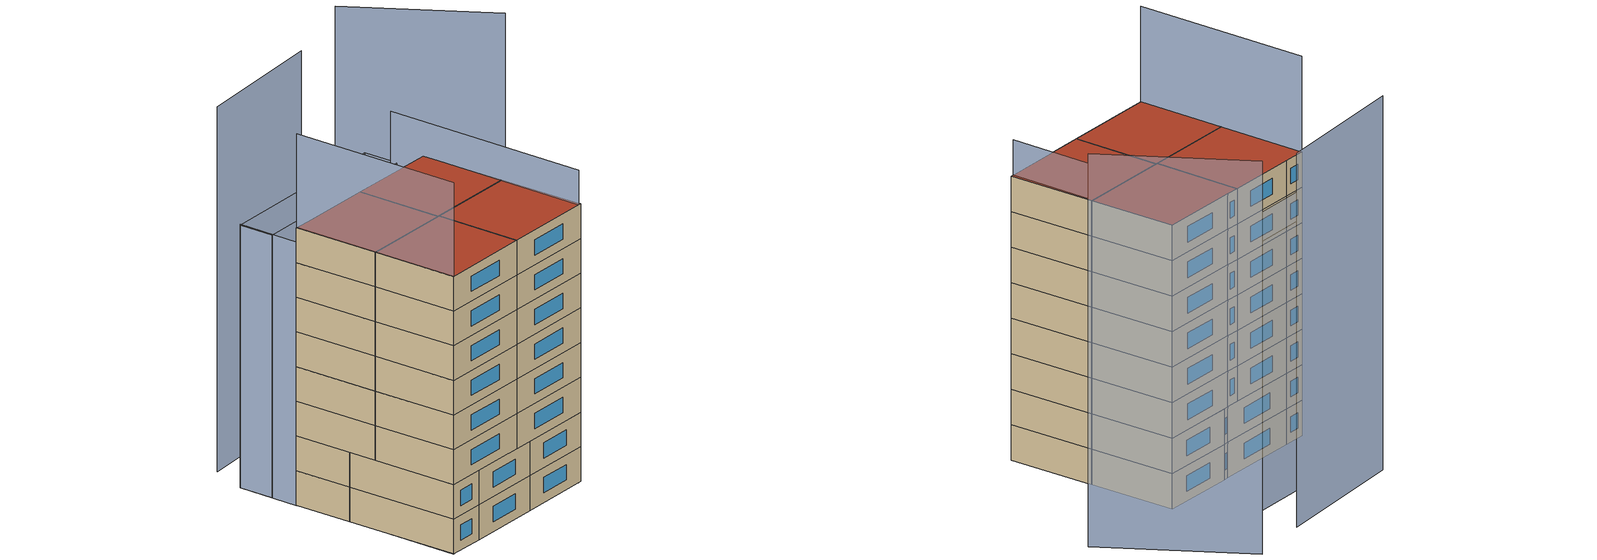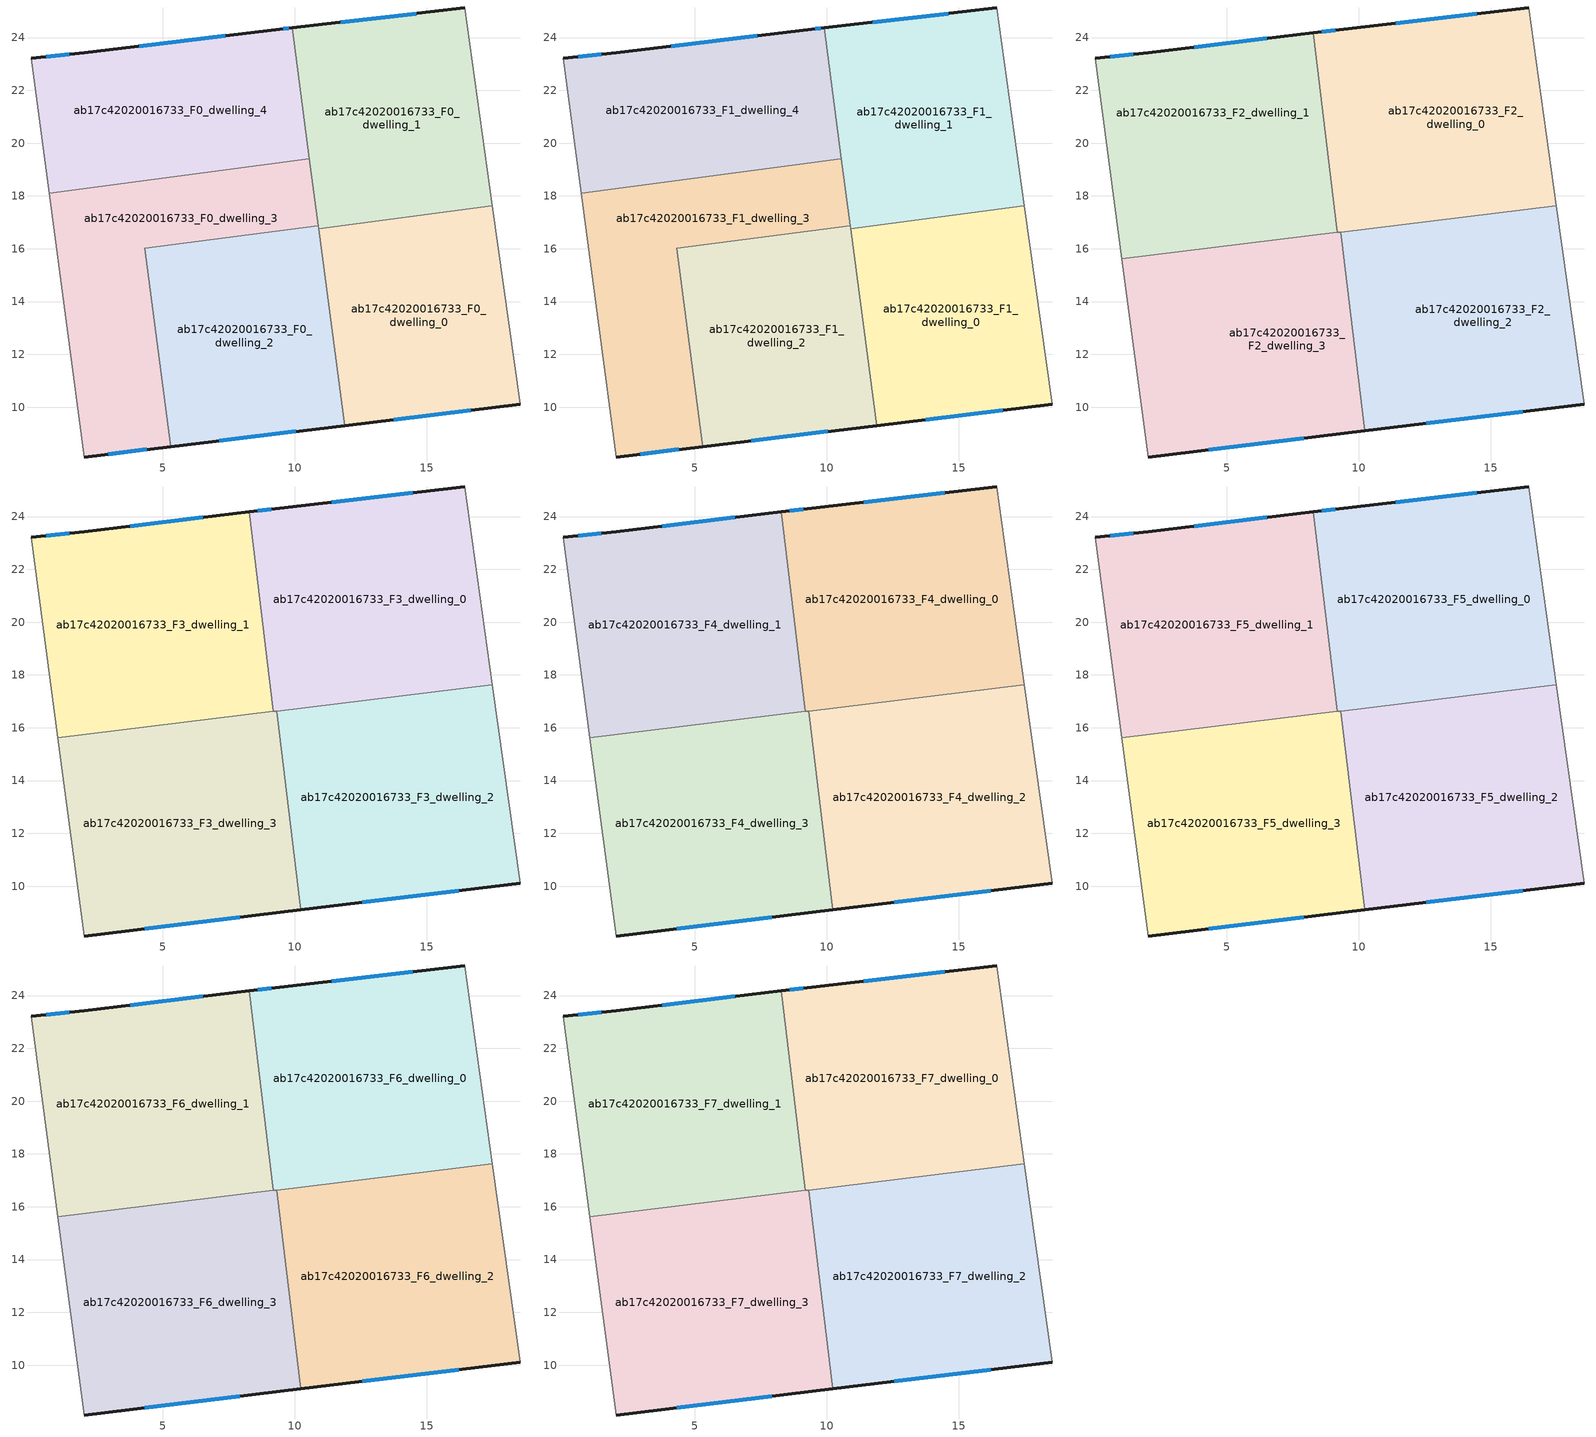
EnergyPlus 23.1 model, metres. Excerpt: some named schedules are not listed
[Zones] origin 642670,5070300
ab17c42020016733_F0_dwelling_0
 floor ground (EU_floor_Construction): 17.48,17.63 18.53,10.11 11.88,9.3 10.9,16.76 z0
 wall outside (EU_wall_Construction): 11.88,9.3 18.53,10.11 z0:3
 wall adiabatic (EU_wall_Construction): 18.53,10.11 17.48,17.63 z0:3
 wall to ab17c42020016733_F0_dwelling_1 (EU_wall_Construction): 17.48,17.63 10.9,16.76 z0:3
 wall to ab17c42020016733_F0_dwelling_2 (EU_wall_Construction): 10.9,16.76 11.88,9.3 z0:3
 window (EU_Window_Construction): 13.74,9.53 16.66,9.88 z0.84:2.16
ab17c42020016733_F0_dwelling_1
 floor ground (EU_floor_Construction): 16.43,25.12 17.48,17.63 10.9,16.76 9.9,24.38 z0
 wall outside (EU_wall_Construction): 16.43,25.12 9.9,24.38 z0:3
 wall adiabatic (EU_wall_Construction): 17.48,17.63 16.43,25.12 z0:3
 wall to ab17c42020016733_F0_dwelling_4 (EU_wall_Construction): 9.9,24.38 10.55,19.41 z0:3
 wall to ab17c42020016733_F0_dwelling_3 (EU_wall_Construction): 10.55,19.41 10.88,16.88 z0:3
 wall to ab17c42020016733_F0_dwelling_2 (EU_wall_Construction): 10.88,16.88 10.9,16.76 z0:3
 window (EU_Window_Construction): 14.6,24.91 11.73,24.58 z0.84:2.16
ab17c42020016733_F0_dwelling_2
 floor ground (EU_floor_Construction): 10.88,16.88 11.88,9.3 5.3,8.51 4.31,16.01 z0
 wall outside (EU_wall_Construction): 5.3,8.51 11.88,9.3 z0:3
 wall to ab17c42020016733_F0_dwelling_3 (EU_wall_Construction): 10.88,16.88 4.31,16.01 5.3,8.51 z0:3
 window (EU_Window_Construction): 7.14,8.73 10.03,9.08 z0.84:2.16
ab17c42020016733_F0_dwelling_3
 floor ground (EU_floor_Construction): 10.55,19.41 10.88,16.88 4.31,16.01 5.3,8.51 2.02,8.11 0.69,18.11 z0
 wall outside (EU_wall_Construction): 2.02,8.11 5.3,8.51 z0:3
 wall adiabatic (EU_wall_Construction): 0.69,18.11 2.02,8.11 z0:3
 wall to ab17c42020016733_F0_dwelling_4 (EU_wall_Construction): 10.55,19.41 0.69,18.11 z0:3
 window (EU_Window_Construction): 2.94,8.22 4.38,8.4 z0.84:2.16
ab17c42020016733_F0_dwelling_4
 floor ground (EU_floor_Construction): 9.9,24.38 10.55,19.41 0.69,18.11 0.02,23.22 2.02,23.42 9.43,24.32 z0
 wall outside (EU_wall_Construction): 9.9,24.38 9.43,24.32 2.02,23.42 0.02,23.22 z0:3
 wall adiabatic (EU_wall_Construction): 0.02,23.22 0.69,18.11 z0:3
 window (EU_Window_Construction): 1.46,23.37 0.58,23.28 / 7.35,24.07 4.1,23.67 / 9.76,24.36 9.56,24.34 z0.84:2.16
ab17c42020016733_F1_dwelling_0
 floor to ab17c42020016733_F0_dwelling_0 (EU_floor_Construction): 17.48,17.63 18.53,10.11 11.88,9.3 10.9,16.76 z3
 wall outside (EU_wall_Construction): 11.88,9.3 18.53,10.11 z3:6
 wall adiabatic (EU_wall_Construction): 18.53,10.11 17.48,17.63 z3:6
 wall to ab17c42020016733_F1_dwelling_1 (EU_wall_Construction): 17.48,17.63 10.9,16.76 z3:6
 wall to ab17c42020016733_F1_dwelling_2 (EU_wall_Construction): 10.9,16.76 11.88,9.3 z3:6
 window (EU_Window_Construction): 13.74,9.53 16.66,9.88 z3.84:5.16
ab17c42020016733_F1_dwelling_1
 floor to ab17c42020016733_F0_dwelling_1 (EU_floor_Construction): 16.43,25.12 17.48,17.63 10.9,16.76 9.9,24.38 z3
 wall outside (EU_wall_Construction): 16.43,25.12 9.9,24.38 z3:6
 wall adiabatic (EU_wall_Construction): 17.48,17.63 16.43,25.12 z3:6
 wall to ab17c42020016733_F1_dwelling_4 (EU_wall_Construction): 9.9,24.38 10.55,19.41 z3:6
 wall to ab17c42020016733_F1_dwelling_3 (EU_wall_Construction): 10.55,19.41 10.88,16.88 z3:6
 wall to ab17c42020016733_F1_dwelling_2 (EU_wall_Construction): 10.88,16.88 10.9,16.76 z3:6
 window (EU_Window_Construction): 14.6,24.91 11.73,24.58 z3.84:5.16
ab17c42020016733_F1_dwelling_2
 floor to ab17c42020016733_F0_dwelling_2 (EU_floor_Construction): 10.88,16.88 11.88,9.3 5.3,8.51 4.31,16.01 z3
 wall outside (EU_wall_Construction): 5.3,8.51 11.88,9.3 z3:6
 wall to ab17c42020016733_F1_dwelling_3 (EU_wall_Construction): 10.88,16.88 4.31,16.01 5.3,8.51 z3:6
 window (EU_Window_Construction): 7.14,8.73 10.03,9.08 z3.84:5.16
ab17c42020016733_F1_dwelling_3
 floor to ab17c42020016733_F0_dwelling_3 (EU_floor_Construction): 10.55,19.41 10.88,16.88 4.31,16.01 5.3,8.51 2.02,8.11 0.69,18.11 z3
 wall outside (EU_wall_Construction): 2.02,8.11 5.3,8.51 z3:6
 wall adiabatic (EU_wall_Construction): 0.69,18.11 2.02,8.11 z3:6
 wall to ab17c42020016733_F1_dwelling_4 (EU_wall_Construction): 10.55,19.41 0.69,18.11 z3:6
 window (EU_Window_Construction): 2.94,8.22 4.38,8.4 z3.84:5.16
ab17c42020016733_F1_dwelling_4
 floor to ab17c42020016733_F0_dwelling_4 (EU_floor_Construction): 9.9,24.38 10.55,19.41 0.69,18.11 0.02,23.22 2.02,23.42 9.43,24.32 z3
 wall outside (EU_wall_Construction): 9.9,24.38 9.43,24.32 2.02,23.42 0.02,23.22 z3:6
 wall adiabatic (EU_wall_Construction): 0.02,23.22 0.69,18.11 z3:6
 window (EU_Window_Construction): 1.46,23.37 0.58,23.28 / 7.35,24.07 4.1,23.67 / 9.76,24.36 9.56,24.34 z3.84:5.16
ab17c42020016733_F2_dwelling_0
 floor to ab17c42020016733_F1_dwelling_1 (EU_floor_Construction): 16.43,25.12 17.48,17.63 16.99,17.56 10.89,16.82 9.9,24.38 z6
 floor to ab17c42020016733_F1_dwelling_4 (EU_floor_Construction): 9.9,24.38 10.55,19.41 8.87,19.19 8.27,24.18 9.43,24.32 z6
 floor to ab17c42020016733_F1_dwelling_2 (EU_floor_Construction): 10.88,16.87 10.89,16.82 9.18,16.62 9.18,16.65 z6
 floor to ab17c42020016733_F1_dwelling_3 (EU_floor_Construction): 10.55,19.41 10.88,16.87 9.18,16.65 8.87,19.19 z6
 wall outside (EU_wall_Construction): 16.43,25.12 9.43,24.32 8.27,24.18 z6:9
 wall to ab17c42020016733_F2_dwelling_1 (EU_wall_Construction): 8.27,24.18 9.18,16.62 z6:9
 wall adiabatic (EU_wall_Construction): 17.48,17.62 16.43,25.12 z6:9
 wall to ab17c42020016733_F2_dwelling_2 (EU_wall_Construction): 9.31,16.63 17.48,17.62 z6:9
 wall to ab17c42020016733_F2_dwelling_3 (EU_wall_Construction): 9.18,16.62 9.31,16.63 z6:9
 window (EU_Window_Construction): 9.1,24.28 8.59,24.22 / 14.47,24.9 11.39,24.55 z6.84:8.16
ab17c42020016733_F2_dwelling_1
 floor to ab17c42020016733_F1_dwelling_4 (EU_floor_Construction): 8.27,24.18 8.87,19.19 0.69,18.11 0.02,23.22 2.02,23.42 z6
 floor to ab17c42020016733_F1_dwelling_3 (EU_floor_Construction): 8.87,19.19 9.18,16.65 6.01,16.23 1.02,15.63 0.69,18.11 z6
 floor to ab17c42020016733_F1_dwelling_2 (EU_floor_Construction): 9.18,16.65 9.18,16.62 6.01,16.23 z6
 wall outside (EU_wall_Construction): 8.27,24.18 2.02,23.42 0.02,23.22 z6:9
 wall adiabatic (EU_wall_Construction): 0.02,23.22 1.02,15.63 z6:9
 wall to ab17c42020016733_F2_dwelling_3 (EU_wall_Construction): 1.02,15.63 9.18,16.62 z6:9
 window (EU_Window_Construction): 6.52,23.97 3.77,23.64 / 1.46,23.37 0.58,23.28 z6.84:8.16
ab17c42020016733_F2_dwelling_2
 floor to ab17c42020016733_F1_dwelling_0 (EU_floor_Construction): 17.48,17.62 18.53,10.11 11.88,9.3 10.9,16.76 16.99,17.56 z6
 floor to ab17c42020016733_F1_dwelling_2 (EU_floor_Construction): 10.89,16.82 11.88,9.3 10.22,9.1 9.31,16.63 z6
 floor to ab17c42020016733_F1_dwelling_1 (EU_floor_Construction): 16.99,17.56 10.9,16.76 10.89,16.82 z6
 wall outside (EU_wall_Construction): 10.22,9.1 18.53,10.11 z6:9
 wall adiabatic (EU_wall_Construction): 18.53,10.11 17.48,17.62 z6:9
 wall to ab17c42020016733_F2_dwelling_3 (EU_wall_Construction): 9.31,16.63 10.22,9.1 z6:9
 window (EU_Window_Construction): 12.55,9.39 16.2,9.83 z6.84:8.16
ab17c42020016733_F2_dwelling_3
 floor to ab17c42020016733_F1_dwelling_2 (EU_floor_Construction): 9.31,16.63 10.22,9.1 5.3,8.51 4.31,16.01 6.01,16.23 z6
 floor to ab17c42020016733_F1_dwelling_3 (EU_floor_Construction): 6.01,16.23 4.31,16.01 5.3,8.51 2.02,8.11 1.02,15.63 z6
 wall outside (EU_wall_Construction): 2.02,8.11 10.22,9.1 z6:9
 wall adiabatic (EU_wall_Construction): 1.02,15.63 2.02,8.11 z6:9
 window (EU_Window_Construction): 4.31,8.39 7.92,8.83 z6.84:8.16
ab17c42020016733_F3_dwelling_0
 floor to ab17c42020016733_F2_dwelling_0 (EU_floor_Construction): 16.43,25.12 17.48,17.62 9.18,16.62 8.27,24.18 9.43,24.32 z9
 wall outside (EU_wall_Construction): 16.43,25.12 9.43,24.32 8.27,24.18 z9:12
 wall to ab17c42020016733_F3_dwelling_1 (EU_wall_Construction): 8.27,24.18 9.18,16.62 z9:12
 wall adiabatic (EU_wall_Construction): 17.48,17.62 16.43,25.12 z9:12
 wall to ab17c42020016733_F3_dwelling_2 (EU_wall_Construction): 9.31,16.63 17.48,17.62 z9:12
 wall to ab17c42020016733_F3_dwelling_3 (EU_wall_Construction): 9.18,16.62 9.31,16.63 z9:12
 window (EU_Window_Construction): 9.1,24.28 8.59,24.22 / 14.47,24.9 11.39,24.55 z9.84:11.16
ab17c42020016733_F3_dwelling_1
 floor to ab17c42020016733_F2_dwelling_1 (EU_floor_Construction): 8.27,24.18 9.18,16.62 1.02,15.63 0.02,23.22 2.02,23.42 z9
 wall outside (EU_wall_Construction): 8.27,24.18 2.02,23.42 0.02,23.22 z9:12
 wall adiabatic (EU_wall_Construction): 0.02,23.22 1.02,15.63 z9:12
 wall to ab17c42020016733_F3_dwelling_3 (EU_wall_Construction): 1.02,15.63 9.18,16.62 z9:12
 window (EU_Window_Construction): 6.52,23.97 3.77,23.64 / 1.46,23.37 0.58,23.28 z9.84:11.16
ab17c42020016733_F3_dwelling_2
 floor to ab17c42020016733_F2_dwelling_2 (EU_floor_Construction): 17.48,17.62 18.53,10.11 10.22,9.1 9.31,16.63 z9
 wall outside (EU_wall_Construction): 10.22,9.1 18.53,10.11 z9:12
 wall adiabatic (EU_wall_Construction): 18.53,10.11 17.48,17.62 z9:12
 wall to ab17c42020016733_F3_dwelling_3 (EU_wall_Construction): 9.31,16.63 10.22,9.1 z9:12
 window (EU_Window_Construction): 12.55,9.39 16.2,9.83 z9.84:11.16
ab17c42020016733_F3_dwelling_3
 floor to ab17c42020016733_F2_dwelling_3 (EU_floor_Construction): 9.31,16.63 10.22,9.1 2.02,8.11 1.02,15.63 z9
 wall outside (EU_wall_Construction): 2.02,8.11 10.22,9.1 z9:12
 wall adiabatic (EU_wall_Construction): 1.02,15.63 2.02,8.11 z9:12
 window (EU_Window_Construction): 4.31,8.39 7.92,8.83 z9.84:11.16
ab17c42020016733_F4_dwelling_0
 floor to ab17c42020016733_F3_dwelling_0 (EU_floor_Construction): 16.43,25.12 17.48,17.62 9.18,16.62 8.27,24.18 9.43,24.32 z12
 wall outside (EU_wall_Construction): 16.43,25.12 9.43,24.32 8.27,24.18 z12:15
 wall to ab17c42020016733_F4_dwelling_1 (EU_wall_Construction): 8.27,24.18 9.18,16.62 z12:15
 wall adiabatic (EU_wall_Construction): 17.48,17.62 16.43,25.12 z12:15
 wall to ab17c42020016733_F4_dwelling_2 (EU_wall_Construction): 9.31,16.63 17.48,17.62 z12:15
 wall to ab17c42020016733_F4_dwelling_3 (EU_wall_Construction): 9.18,16.62 9.31,16.63 z12:15
 window (EU_Window_Construction): 9.1,24.28 8.59,24.22 / 14.47,24.9 11.39,24.55 z12.84:14.16
ab17c42020016733_F4_dwelling_1
 floor to ab17c42020016733_F3_dwelling_1 (EU_floor_Construction): 8.27,24.18 9.18,16.62 1.02,15.63 0.02,23.22 2.02,23.42 z12
 wall outside (EU_wall_Construction): 8.27,24.18 2.02,23.42 0.02,23.22 z12:15
 wall adiabatic (EU_wall_Construction): 0.02,23.22 1.02,15.63 z12:15
 wall to ab17c42020016733_F4_dwelling_3 (EU_wall_Construction): 1.02,15.63 9.18,16.62 z12:15
 window (EU_Window_Construction): 6.52,23.97 3.77,23.64 / 1.46,23.37 0.58,23.28 z12.84:14.16
ab17c42020016733_F4_dwelling_2
 floor to ab17c42020016733_F3_dwelling_2 (EU_floor_Construction): 17.48,17.62 18.53,10.11 10.22,9.1 9.31,16.63 z12
 wall outside (EU_wall_Construction): 10.22,9.1 18.53,10.11 z12:15
 wall adiabatic (EU_wall_Construction): 18.53,10.11 17.48,17.62 z12:15
 wall to ab17c42020016733_F4_dwelling_3 (EU_wall_Construction): 9.31,16.63 10.22,9.1 z12:15
 window (EU_Window_Construction): 12.55,9.39 16.2,9.83 z12.84:14.16
ab17c42020016733_F4_dwelling_3
 floor to ab17c42020016733_F3_dwelling_3 (EU_floor_Construction): 9.31,16.63 10.22,9.1 2.02,8.11 1.02,15.63 z12
 wall outside (EU_wall_Construction): 2.02,8.11 10.22,9.1 z12:15
 wall adiabatic (EU_wall_Construction): 1.02,15.63 2.02,8.11 z12:15
 window (EU_Window_Construction): 4.31,8.39 7.92,8.83 z12.84:14.16
ab17c42020016733_F5_dwelling_0
 floor to ab17c42020016733_F4_dwelling_0 (EU_floor_Construction): 16.43,25.12 17.48,17.62 9.18,16.62 8.27,24.18 9.43,24.32 z15
 wall outside (EU_wall_Construction): 16.43,25.12 9.43,24.32 8.27,24.18 z15:18
 wall to ab17c42020016733_F5_dwelling_1 (EU_wall_Construction): 8.27,24.18 9.18,16.62 z15:18
 wall adiabatic (EU_wall_Construction): 17.48,17.62 16.43,25.12 z15:18
 wall to ab17c42020016733_F5_dwelling_2 (EU_wall_Construction): 9.31,16.63 17.48,17.62 z15:18
 wall to ab17c42020016733_F5_dwelling_3 (EU_wall_Construction): 9.18,16.62 9.31,16.63 z15:18
 window (EU_Window_Construction): 9.1,24.28 8.59,24.22 / 14.47,24.9 11.39,24.55 z15.84:17.16
ab17c42020016733_F5_dwelling_1
 floor to ab17c42020016733_F4_dwelling_1 (EU_floor_Construction): 8.27,24.18 9.18,16.62 1.02,15.63 0.02,23.22 2.02,23.42 z15
 wall outside (EU_wall_Construction): 8.27,24.18 2.02,23.42 0.02,23.22 z15:18
 wall adiabatic (EU_wall_Construction): 0.02,23.22 1.02,15.63 z15:18
 wall to ab17c42020016733_F5_dwelling_3 (EU_wall_Construction): 1.02,15.63 9.18,16.62 z15:18
 window (EU_Window_Construction): 6.52,23.97 3.77,23.64 / 1.46,23.37 0.58,23.28 z15.84:17.16
ab17c42020016733_F5_dwelling_2
 floor to ab17c42020016733_F4_dwelling_2 (EU_floor_Construction): 17.48,17.62 18.53,10.11 10.22,9.1 9.31,16.63 z15
 wall outside (EU_wall_Construction): 10.22,9.1 18.53,10.11 z15:18
 wall adiabatic (EU_wall_Construction): 18.53,10.11 17.48,17.62 z15:18
 wall to ab17c42020016733_F5_dwelling_3 (EU_wall_Construction): 9.31,16.63 10.22,9.1 z15:18
 window (EU_Window_Construction): 12.55,9.39 16.2,9.83 z15.84:17.16
ab17c42020016733_F5_dwelling_3
 floor to ab17c42020016733_F4_dwelling_3 (EU_floor_Construction): 9.31,16.63 10.22,9.1 2.02,8.11 1.02,15.63 z15
 wall outside (EU_wall_Construction): 2.02,8.11 10.22,9.1 z15:18
 wall adiabatic (EU_wall_Construction): 1.02,15.63 2.02,8.11 z15:18
 window (EU_Window_Construction): 4.31,8.39 7.92,8.83 z15.84:17.16
ab17c42020016733_F6_dwelling_0
 floor to ab17c42020016733_F5_dwelling_0 (EU_floor_Construction): 16.43,25.12 17.48,17.62 9.18,16.62 8.27,24.18 9.43,24.32 z18
 wall outside (EU_wall_Construction): 16.43,25.12 9.43,24.32 8.27,24.18 z18:21
 wall to ab17c42020016733_F6_dwelling_1 (EU_wall_Construction): 8.27,24.18 9.18,16.62 z18:21
 wall adiabatic (EU_wall_Construction): 17.48,17.62 16.43,25.12 z18:21
 wall to ab17c42020016733_F6_dwelling_2 (EU_wall_Construction): 9.31,16.63 17.48,17.62 z18:21
 wall to ab17c42020016733_F6_dwelling_3 (EU_wall_Construction): 9.18,16.62 9.31,16.63 z18:21
 window (EU_Window_Construction): 9.1,24.28 8.59,24.22 / 14.47,24.9 11.39,24.55 z18.84:20.16
ab17c42020016733_F6_dwelling_1
 floor to ab17c42020016733_F5_dwelling_1 (EU_floor_Construction): 8.27,24.18 9.18,16.62 1.02,15.63 0.02,23.22 2.02,23.42 z18
 wall outside (EU_wall_Construction): 8.27,24.18 2.02,23.42 0.02,23.22 z18:21
 wall adiabatic (EU_wall_Construction): 0.02,23.22 1.02,15.63 z18:21
 wall to ab17c42020016733_F6_dwelling_3 (EU_wall_Construction): 1.02,15.63 9.18,16.62 z18:21
 window (EU_Window_Construction): 6.52,23.97 3.77,23.64 / 1.46,23.37 0.58,23.28 z18.84:20.16
ab17c42020016733_F6_dwelling_2
 floor to ab17c42020016733_F5_dwelling_2 (EU_floor_Construction): 17.48,17.62 18.53,10.11 10.22,9.1 9.31,16.63 z18
 wall outside (EU_wall_Construction): 10.22,9.1 18.53,10.11 z18:21
 wall adiabatic (EU_wall_Construction): 18.53,10.11 17.48,17.62 z18:21
 wall to ab17c42020016733_F6_dwelling_3 (EU_wall_Construction): 9.31,16.63 10.22,9.1 z18:21
 window (EU_Window_Construction): 12.55,9.39 16.2,9.83 z18.84:20.16
ab17c42020016733_F6_dwelling_3
 floor to ab17c42020016733_F5_dwelling_3 (EU_floor_Construction): 9.31,16.63 10.22,9.1 2.02,8.11 1.02,15.63 z18
 wall outside (EU_wall_Construction): 2.02,8.11 10.22,9.1 z18:21
 wall adiabatic (EU_wall_Construction): 1.02,15.63 2.02,8.11 z18:21
 window (EU_Window_Construction): 4.31,8.39 7.92,8.83 z18.84:20.16
ab17c42020016733_F7_dwelling_0
 floor to ab17c42020016733_F6_dwelling_0 (EU_floor_Construction): 16.43,25.12 17.48,17.62 9.18,16.62 8.27,24.18 9.43,24.32 z21
 wall outside (EU_wall_Construction): 16.43,25.12 9.43,24.32 8.27,24.18 z21:24
 wall to ab17c42020016733_F7_dwelling_1 (EU_wall_Construction): 8.27,24.18 9.18,16.62 z21:24
 wall adiabatic (EU_wall_Construction): 17.48,17.62 16.43,25.12 z21:24
 wall to ab17c42020016733_F7_dwelling_2 (EU_wall_Construction): 9.31,16.63 17.48,17.62 z21:24
 wall to ab17c42020016733_F7_dwelling_3 (EU_wall_Construction): 9.18,16.62 9.31,16.63 z21:24
 window (EU_Window_Construction): 9.1,24.28 8.59,24.22 / 14.47,24.9 11.39,24.55 z21.84:23.16
 roof outside (EU_roof_Construction): 17.48,17.62 16.43,25.12 9.43,24.32 8.27,24.18 9.18,16.62 z24
ab17c42020016733_F7_dwelling_1
 floor to ab17c42020016733_F6_dwelling_1 (EU_floor_Construction): 8.27,24.18 9.18,16.62 1.02,15.63 0.02,23.22 2.02,23.42 z21
 wall outside (EU_wall_Construction): 8.27,24.18 2.02,23.42 0.02,23.22 z21:24
 wall adiabatic (EU_wall_Construction): 0.02,23.22 1.02,15.63 z21:24
 wall to ab17c42020016733_F7_dwelling_3 (EU_wall_Construction): 1.02,15.63 9.18,16.62 z21:24
 window (EU_Window_Construction): 6.52,23.97 3.77,23.64 / 1.46,23.37 0.58,23.28 z21.84:23.16
 roof outside (EU_roof_Construction): 9.18,16.62 8.27,24.18 2.02,23.42 0.02,23.22 1.02,15.63 z24
ab17c42020016733_F7_dwelling_2
 floor to ab17c42020016733_F6_dwelling_2 (EU_floor_Construction): 17.48,17.62 18.53,10.11 10.22,9.1 9.31,16.63 z21
 wall outside (EU_wall_Construction): 10.22,9.1 18.53,10.11 z21:24
 wall adiabatic (EU_wall_Construction): 18.53,10.11 17.48,17.62 z21:24
 wall to ab17c42020016733_F7_dwelling_3 (EU_wall_Construction): 9.31,16.63 10.22,9.1 z21:24
 window (EU_Window_Construction): 12.55,9.39 16.2,9.83 z21.84:23.16
 roof outside (EU_roof_Construction): 18.53,10.11 17.48,17.62 9.31,16.63 10.22,9.1 z24
ab17c42020016733_F7_dwelling_3
 floor to ab17c42020016733_F6_dwelling_3 (EU_floor_Construction): 9.31,16.63 10.22,9.1 2.02,8.11 1.02,15.63 z21
 wall outside (EU_wall_Construction): 2.02,8.11 10.22,9.1 z21:24
 wall adiabatic (EU_wall_Construction): 1.02,15.63 2.02,8.11 z21:24
 window (EU_Window_Construction): 4.31,8.39 7.92,8.83 z21.84:23.16
 roof outside (EU_roof_Construction): 10.22,9.1 9.31,16.63 1.02,15.63 2.02,8.11 z24
shading: 0.1,23.26 2.02,8.11 z0:32.1; -0.66,28.63 0.01,23.14 z0:22.8; -0.28,25.52 -0.68,28.63 / -0.68,28.63 15.74,30.74 / 15.74,30.74 16.14,27.64 / 16.14,27.64 -0.28,25.52 z0:22.7; 12.18,34.21 0.22,31.92 z0:31.6; 18.27,10.08 16.05,28.23 z0:27; 25.74,25.08 17.52,35.63 z0:33.2
[Building]
EU S2 Campaign: North Axis=0; Terrain=City; Solar Distribution=FullExterior
[Site:Location]
Lyon-Bron: Latitude=45.75; Longitude=5; Time Zone=1; Elevation=198
[SizingPeriod:WeatherFileDays]
AnnualSizingPeriod: Begin Month=1; Begin Day of Month=1; End Month=12; End Day of Month=31; Day of Week for Start Day=Monday; Use Weather File Daylight Saving Period=No; Use Weather File Rain and Snow Indicators=No
[MATERIAL]
EU_InternalMass_Material: Roughness=MediumRough; Thickness=0.1; Conductivity=1; Density=1800; Specific Heat=900; Thermal Absorptance=0.9; Solar Absorptance=0.7; Visible Absorptance=0.7
[MATERIAL:NOMASS] Roughness=MediumRough; Thermal Absorptance=0.9; Solar Absorptance=0.7; Visible Absorptance=0.7
Name | Thermal Resistance
EU_wall_NoMass | 0.776494
EU_roof_NoMass | 0.486893
EU_floor_NoMass | 0.421597
[WINDOWMATERIAL:SIMPLEGLAZINGSYSTEM]
EU_Window_SimpleGlazing: UFactor=4.24961; Solar Heat Gain Coefficient=0.83; Visible Transmittance=0.83
[CONSTRUCTION]
EU_wall_Construction: EU_wall_NoMass
EU_roof_Construction: EU_roof_NoMass
EU_floor_Construction: EU_floor_NoMass
EU_Window_Construction: EU_Window_SimpleGlazing
EU_InternalMass_Construction: EU_InternalMass_Material
[ZONE] Type=1; Multiplier=1; Ceiling Height=autocalculate; Floor Area=autocalculate; Part of Total Floor Area=Yes
Name | Volume
ab17c42020016733_F0_dwelling_0; ab17c42020016733_F1_dwelling_0 | 151.122
ab17c42020016733_F2_dwelling_0; ab17c42020016733_F3_dwelling_0; ab17c42020016733_F4_dwelling_0; ab17c42020016733_F5_dwelling_0; ab17c42020016733_F6_dwelling_0; ab17c42020016733_F7_dwelling_0 | 188.906
ab17c42020016733_F0_dwelling_1; ab17c42020016733_F1_dwelling_1 | 151.104
ab17c42020016733_F2_dwelling_1; ab17c42020016733_F3_dwelling_1; ab17c42020016733_F4_dwelling_1; ab17c42020016733_F5_dwelling_1; ab17c42020016733_F6_dwelling_1; ab17c42020016733_F7_dwelling_1 | 188.892
ab17c42020016733_F0_dwelling_2; ab17c42020016733_F1_dwelling_2 | 151.105
ab17c42020016733_F2_dwelling_2; ab17c42020016733_F3_dwelling_2; ab17c42020016733_F4_dwelling_2; ab17c42020016733_F5_dwelling_2; ab17c42020016733_F6_dwelling_2; ab17c42020016733_F7_dwelling_2 | 188.881
ab17c42020016733_F0_dwelling_3; ab17c42020016733_F1_dwelling_3 | 151.103
ab17c42020016733_F2_dwelling_3; ab17c42020016733_F3_dwelling_3; ab17c42020016733_F4_dwelling_3; ab17c42020016733_F5_dwelling_3; ab17c42020016733_F6_dwelling_3; ab17c42020016733_F7_dwelling_3 | 188.898
ab17c42020016733_F0_dwelling_4; ab17c42020016733_F1_dwelling_4 | 151.118
[INTERNALMASS] Construction=EU_InternalMass_Construction
Name | Zone or ZoneList | Surface Area
ab17c42020016733_F0_dwelling_0_EU_InternalMass | ab17c42020016733_F0_dwelling_0 | 50.3748
ab17c42020016733_F0_dwelling_1_EU_InternalMass | ab17c42020016733_F0_dwelling_1 | 50.369
ab17c42020016733_F0_dwelling_2_EU_InternalMass | ab17c42020016733_F0_dwelling_2 | 50.3686
ab17c42020016733_F0_dwelling_3_EU_InternalMass | ab17c42020016733_F0_dwelling_3 | 50.3679
ab17c42020016733_F0_dwelling_4_EU_InternalMass | ab17c42020016733_F0_dwelling_4 | 50.3737
ab17c42020016733_F1_dwelling_0_EU_InternalMass | ab17c42020016733_F1_dwelling_0 | 50.3748
ab17c42020016733_F1_dwelling_1_EU_InternalMass | ab17c42020016733_F1_dwelling_1 | 50.369
ab17c42020016733_F1_dwelling_2_EU_InternalMass | ab17c42020016733_F1_dwelling_2 | 50.3686
ab17c42020016733_F1_dwelling_3_EU_InternalMass | ab17c42020016733_F1_dwelling_3 | 50.3679
ab17c42020016733_F1_dwelling_4_EU_InternalMass | ab17c42020016733_F1_dwelling_4 | 50.3737
ab17c42020016733_F2_dwelling_0_EU_InternalMass | ab17c42020016733_F2_dwelling_0 | 62.9683
ab17c42020016733_F2_dwelling_1_EU_InternalMass | ab17c42020016733_F2_dwelling_1 | 62.9643
ab17c42020016733_F2_dwelling_2_EU_InternalMass | ab17c42020016733_F2_dwelling_2 | 62.9605
ab17c42020016733_F2_dwelling_3_EU_InternalMass | ab17c42020016733_F2_dwelling_3 | 62.9662
ab17c42020016733_F3_dwelling_0_EU_InternalMass | ab17c42020016733_F3_dwelling_0 | 62.9683
ab17c42020016733_F3_dwelling_1_EU_InternalMass | ab17c42020016733_F3_dwelling_1 | 62.9643
ab17c42020016733_F3_dwelling_2_EU_InternalMass | ab17c42020016733_F3_dwelling_2 | 62.9605
ab17c42020016733_F3_dwelling_3_EU_InternalMass | ab17c42020016733_F3_dwelling_3 | 62.9662
ab17c42020016733_F4_dwelling_0_EU_InternalMass | ab17c42020016733_F4_dwelling_0 | 62.9683
ab17c42020016733_F4_dwelling_1_EU_InternalMass | ab17c42020016733_F4_dwelling_1 | 62.9643
ab17c42020016733_F4_dwelling_2_EU_InternalMass | ab17c42020016733_F4_dwelling_2 | 62.9605
ab17c42020016733_F4_dwelling_3_EU_InternalMass | ab17c42020016733_F4_dwelling_3 | 62.9662
ab17c42020016733_F5_dwelling_0_EU_InternalMass | ab17c42020016733_F5_dwelling_0 | 62.9683
ab17c42020016733_F5_dwelling_1_EU_InternalMass | ab17c42020016733_F5_dwelling_1 | 62.9643
ab17c42020016733_F5_dwelling_2_EU_InternalMass | ab17c42020016733_F5_dwelling_2 | 62.9605
ab17c42020016733_F5_dwelling_3_EU_InternalMass | ab17c42020016733_F5_dwelling_3 | 62.9662
ab17c42020016733_F6_dwelling_0_EU_InternalMass | ab17c42020016733_F6_dwelling_0 | 62.9683
ab17c42020016733_F6_dwelling_1_EU_InternalMass | ab17c42020016733_F6_dwelling_1 | 62.9643
ab17c42020016733_F6_dwelling_2_EU_InternalMass | ab17c42020016733_F6_dwelling_2 | 62.9605
ab17c42020016733_F6_dwelling_3_EU_InternalMass | ab17c42020016733_F6_dwelling_3 | 62.9662
ab17c42020016733_F7_dwelling_0_EU_InternalMass | ab17c42020016733_F7_dwelling_0 | 62.9683
ab17c42020016733_F7_dwelling_1_EU_InternalMass | ab17c42020016733_F7_dwelling_1 | 62.9643
ab17c42020016733_F7_dwelling_2_EU_InternalMass | ab17c42020016733_F7_dwelling_2 | 62.9605
ab17c42020016733_F7_dwelling_3_EU_InternalMass | ab17c42020016733_F7_dwelling_3 | 62.9662
[OTHEREQUIPMENT] Fuel Type=Electricity; Design Level Calculation Method=Watts/Area; Power per Zone Floor Area=1; Fraction Latent=0; Fraction Radiant=0; Fraction Lost=0; Carbon Dioxide Generation Rate=0; EndUse Subcategory=EU_Step8_InternalGains
Name | Zone or ZoneList or Space or SpaceList | Schedule
EU_Step8_InternalGain_ab17c42020016733_F0_dwelling_0_f000 | ab17c42020016733_F0_dwelling_0 | EU_Step8_GainSchedule_ab17c42020016733_F0_dwelling_0_f000
EU_Step8_InternalGain_ab17c42020016733_F0_dwelling_1_f000 | ab17c42020016733_F0_dwelling_1 | EU_Step8_GainSchedule_ab17c42020016733_F0_dwelling_1_f000
EU_Step8_InternalGain_ab17c42020016733_F0_dwelling_2_f000 | ab17c42020016733_F0_dwelling_2 | EU_Step8_GainSchedule_ab17c42020016733_F0_dwelling_2_f000
EU_Step8_InternalGain_ab17c42020016733_F0_dwelling_3_f000 | ab17c42020016733_F0_dwelling_3 | EU_Step8_GainSchedule_ab17c42020016733_F0_dwelling_3_f000
EU_Step8_InternalGain_ab17c42020016733_F0_dwelling_4_f000 | ab17c42020016733_F0_dwelling_4 | EU_Step8_GainSchedule_ab17c42020016733_F0_dwelling_4_f000
EU_Step8_InternalGain_ab17c42020016733_F1_dwelling_0_f000 | ab17c42020016733_F1_dwelling_0 | EU_Step8_GainSchedule_ab17c42020016733_F1_dwelling_0_f000
EU_Step8_InternalGain_ab17c42020016733_F1_dwelling_1_f000 | ab17c42020016733_F1_dwelling_1 | EU_Step8_GainSchedule_ab17c42020016733_F1_dwelling_1_f000
EU_Step8_InternalGain_ab17c42020016733_F1_dwelling_2_f000 | ab17c42020016733_F1_dwelling_2 | EU_Step8_GainSchedule_ab17c42020016733_F1_dwelling_2_f000
EU_Step8_InternalGain_ab17c42020016733_F1_dwelling_3_f000 | ab17c42020016733_F1_dwelling_3 | EU_Step8_GainSchedule_ab17c42020016733_F1_dwelling_3_f000
EU_Step8_InternalGain_ab17c42020016733_F1_dwelling_4_f000 | ab17c42020016733_F1_dwelling_4 | EU_Step8_GainSchedule_ab17c42020016733_F1_dwelling_4_f000
EU_Step8_InternalGain_ab17c42020016733_F2_dwelling_0_f000 | ab17c42020016733_F2_dwelling_0 | EU_Step8_GainSchedule_ab17c42020016733_F2_dwelling_0_f000
EU_Step8_InternalGain_ab17c42020016733_F2_dwelling_1_f000 | ab17c42020016733_F2_dwelling_1 | EU_Step8_GainSchedule_ab17c42020016733_F2_dwelling_1_f000
EU_Step8_InternalGain_ab17c42020016733_F2_dwelling_2_f000 | ab17c42020016733_F2_dwelling_2 | EU_Step8_GainSchedule_ab17c42020016733_F2_dwelling_2_f000
EU_Step8_InternalGain_ab17c42020016733_F2_dwelling_3_f000 | ab17c42020016733_F2_dwelling_3 | EU_Step8_GainSchedule_ab17c42020016733_F2_dwelling_3_f000
EU_Step8_InternalGain_ab17c42020016733_F3_dwelling_0_f000 | ab17c42020016733_F3_dwelling_0 | EU_Step8_GainSchedule_ab17c42020016733_F3_dwelling_0_f000
EU_Step8_InternalGain_ab17c42020016733_F3_dwelling_1_f000 | ab17c42020016733_F3_dwelling_1 | EU_Step8_GainSchedule_ab17c42020016733_F3_dwelling_1_f000
EU_Step8_InternalGain_ab17c42020016733_F3_dwelling_2_f000 | ab17c42020016733_F3_dwelling_2 | EU_Step8_GainSchedule_ab17c42020016733_F3_dwelling_2_f000
EU_Step8_InternalGain_ab17c42020016733_F3_dwelling_3_f000 | ab17c42020016733_F3_dwelling_3 | EU_Step8_GainSchedule_ab17c42020016733_F3_dwelling_3_f000
EU_Step8_InternalGain_ab17c42020016733_F4_dwelling_0_f000 | ab17c42020016733_F4_dwelling_0 | EU_Step8_GainSchedule_ab17c42020016733_F4_dwelling_0_f000
EU_Step8_InternalGain_ab17c42020016733_F4_dwelling_1_f000 | ab17c42020016733_F4_dwelling_1 | EU_Step8_GainSchedule_ab17c42020016733_F4_dwelling_1_f000
EU_Step8_InternalGain_ab17c42020016733_F4_dwelling_2_f000 | ab17c42020016733_F4_dwelling_2 | EU_Step8_GainSchedule_ab17c42020016733_F4_dwelling_2_f000
EU_Step8_InternalGain_ab17c42020016733_F4_dwelling_3_f000 | ab17c42020016733_F4_dwelling_3 | EU_Step8_GainSchedule_ab17c42020016733_F4_dwelling_3_f000
EU_Step8_InternalGain_ab17c42020016733_F5_dwelling_0_f000 | ab17c42020016733_F5_dwelling_0 | EU_Step8_GainSchedule_ab17c42020016733_F5_dwelling_0_f000
EU_Step8_InternalGain_ab17c42020016733_F5_dwelling_1_f000 | ab17c42020016733_F5_dwelling_1 | EU_Step8_GainSchedule_ab17c42020016733_F5_dwelling_1_f000
EU_Step8_InternalGain_ab17c42020016733_F5_dwelling_2_f000 | ab17c42020016733_F5_dwelling_2 | EU_Step8_GainSchedule_ab17c42020016733_F5_dwelling_2_f000
EU_Step8_InternalGain_ab17c42020016733_F5_dwelling_3_f000 | ab17c42020016733_F5_dwelling_3 | EU_Step8_GainSchedule_ab17c42020016733_F5_dwelling_3_f000
EU_Step8_InternalGain_ab17c42020016733_F6_dwelling_0_f000 | ab17c42020016733_F6_dwelling_0 | EU_Step8_GainSchedule_ab17c42020016733_F6_dwelling_0_f000
EU_Step8_InternalGain_ab17c42020016733_F6_dwelling_1_f000 | ab17c42020016733_F6_dwelling_1 | EU_Step8_GainSchedule_ab17c42020016733_F6_dwelling_1_f000
EU_Step8_InternalGain_ab17c42020016733_F6_dwelling_2_f000 | ab17c42020016733_F6_dwelling_2 | EU_Step8_GainSchedule_ab17c42020016733_F6_dwelling_2_f000
EU_Step8_InternalGain_ab17c42020016733_F6_dwelling_3_f000 | ab17c42020016733_F6_dwelling_3 | EU_Step8_GainSchedule_ab17c42020016733_F6_dwelling_3_f000
EU_Step8_InternalGain_ab17c42020016733_F7_dwelling_0_f000 | ab17c42020016733_F7_dwelling_0 | EU_Step8_GainSchedule_ab17c42020016733_F7_dwelling_0_f000
EU_Step8_InternalGain_ab17c42020016733_F7_dwelling_1_f000 | ab17c42020016733_F7_dwelling_1 | EU_Step8_GainSchedule_ab17c42020016733_F7_dwelling_1_f000
EU_Step8_InternalGain_ab17c42020016733_F7_dwelling_2_f000 | ab17c42020016733_F7_dwelling_2 | EU_Step8_GainSchedule_ab17c42020016733_F7_dwelling_2_f000
EU_Step8_InternalGain_ab17c42020016733_F7_dwelling_3_f000 | ab17c42020016733_F7_dwelling_3 | EU_Step8_GainSchedule_ab17c42020016733_F7_dwelling_3_f000
[ZONEVENTILATION:DESIGNFLOWRATE] Schedule=EU_AlwaysOn; Design Flow Rate Calculation Method=AirChanges/Hour; Air Changes per Hour=0.693814; Ventilation Type=Natural; Fan Pressure Rise=0; Fan Total Efficiency=1; Constant Term Coefficient=1; Temperature Term Coefficient=0; Velocity Term Coefficient=0; Velocity Squared Term Coefficient=0; Minimum Indoor Temperature=-100; Maximum Indoor Temperature=100; Delta Temperature=-100; Minimum Outdoor Temperature=-100; Maximum Outdoor Temperature=100; Maximum Wind Speed=40
Name | Zone or ZoneList or Space or SpaceList
EU_ConstantAir_ab17c42020016733_F0_dwelling_0 | ab17c42020016733_F0_dwelling_0
EU_ConstantAir_ab17c42020016733_F0_dwelling_1 | ab17c42020016733_F0_dwelling_1
EU_ConstantAir_ab17c42020016733_F0_dwelling_2 | ab17c42020016733_F0_dwelling_2
EU_ConstantAir_ab17c42020016733_F0_dwelling_3 | ab17c42020016733_F0_dwelling_3
EU_ConstantAir_ab17c42020016733_F0_dwelling_4 | ab17c42020016733_F0_dwelling_4
EU_ConstantAir_ab17c42020016733_F1_dwelling_0 | ab17c42020016733_F1_dwelling_0
EU_ConstantAir_ab17c42020016733_F1_dwelling_1 | ab17c42020016733_F1_dwelling_1
EU_ConstantAir_ab17c42020016733_F1_dwelling_2 | ab17c42020016733_F1_dwelling_2
EU_ConstantAir_ab17c42020016733_F1_dwelling_3 | ab17c42020016733_F1_dwelling_3
EU_ConstantAir_ab17c42020016733_F1_dwelling_4 | ab17c42020016733_F1_dwelling_4
EU_ConstantAir_ab17c42020016733_F2_dwelling_0 | ab17c42020016733_F2_dwelling_0
EU_ConstantAir_ab17c42020016733_F2_dwelling_1 | ab17c42020016733_F2_dwelling_1
EU_ConstantAir_ab17c42020016733_F2_dwelling_2 | ab17c42020016733_F2_dwelling_2
EU_ConstantAir_ab17c42020016733_F2_dwelling_3 | ab17c42020016733_F2_dwelling_3
EU_ConstantAir_ab17c42020016733_F3_dwelling_0 | ab17c42020016733_F3_dwelling_0
EU_ConstantAir_ab17c42020016733_F3_dwelling_1 | ab17c42020016733_F3_dwelling_1
EU_ConstantAir_ab17c42020016733_F3_dwelling_2 | ab17c42020016733_F3_dwelling_2
EU_ConstantAir_ab17c42020016733_F3_dwelling_3 | ab17c42020016733_F3_dwelling_3
EU_ConstantAir_ab17c42020016733_F4_dwelling_0 | ab17c42020016733_F4_dwelling_0
EU_ConstantAir_ab17c42020016733_F4_dwelling_1 | ab17c42020016733_F4_dwelling_1
EU_ConstantAir_ab17c42020016733_F4_dwelling_2 | ab17c42020016733_F4_dwelling_2
EU_ConstantAir_ab17c42020016733_F4_dwelling_3 | ab17c42020016733_F4_dwelling_3
EU_ConstantAir_ab17c42020016733_F5_dwelling_0 | ab17c42020016733_F5_dwelling_0
EU_ConstantAir_ab17c42020016733_F5_dwelling_1 | ab17c42020016733_F5_dwelling_1
EU_ConstantAir_ab17c42020016733_F5_dwelling_2 | ab17c42020016733_F5_dwelling_2
EU_ConstantAir_ab17c42020016733_F5_dwelling_3 | ab17c42020016733_F5_dwelling_3
EU_ConstantAir_ab17c42020016733_F6_dwelling_0 | ab17c42020016733_F6_dwelling_0
EU_ConstantAir_ab17c42020016733_F6_dwelling_1 | ab17c42020016733_F6_dwelling_1
EU_ConstantAir_ab17c42020016733_F6_dwelling_2 | ab17c42020016733_F6_dwelling_2
EU_ConstantAir_ab17c42020016733_F6_dwelling_3 | ab17c42020016733_F6_dwelling_3
EU_ConstantAir_ab17c42020016733_F7_dwelling_0 | ab17c42020016733_F7_dwelling_0
EU_ConstantAir_ab17c42020016733_F7_dwelling_1 | ab17c42020016733_F7_dwelling_1
EU_ConstantAir_ab17c42020016733_F7_dwelling_2 | ab17c42020016733_F7_dwelling_2
EU_ConstantAir_ab17c42020016733_F7_dwelling_3 | ab17c42020016733_F7_dwelling_3
[HVACTEMPLATE:THERMOSTAT] Constant Heating Setpoint=20; Constant Cooling Setpoint=50
EU_HeatOnly_ab17c42020016733_F0_dwelling_0; EU_HeatOnly_ab17c42020016733_F0_dwelling_1; EU_HeatOnly_ab17c42020016733_F0_dwelling_2; EU_HeatOnly_ab17c42020016733_F0_dwelling_3; EU_HeatOnly_ab17c42020016733_F0_dwelling_4; EU_HeatOnly_ab17c42020016733_F1_dwelling_0; EU_HeatOnly_ab17c42020016733_F1_dwelling_1; EU_HeatOnly_ab17c42020016733_F1_dwelling_2; EU_HeatOnly_ab17c42020016733_F1_dwelling_3; EU_HeatOnly_ab17c42020016733_F1_dwelling_4; EU_HeatOnly_ab17c42020016733_F2_dwelling_0; EU_HeatOnly_ab17c42020016733_F2_dwelling_1; EU_HeatOnly_ab17c42020016733_F2_dwelling_2; EU_HeatOnly_ab17c42020016733_F2_dwelling_3; EU_HeatOnly_ab17c42020016733_F3_dwelling_0; EU_HeatOnly_ab17c42020016733_F3_dwelling_1; EU_HeatOnly_ab17c42020016733_F3_dwelling_2; EU_HeatOnly_ab17c42020016733_F3_dwelling_3; EU_HeatOnly_ab17c42020016733_F4_dwelling_0; EU_HeatOnly_ab17c42020016733_F4_dwelling_1; EU_HeatOnly_ab17c42020016733_F4_dwelling_2; EU_HeatOnly_ab17c42020016733_F4_dwelling_3; EU_HeatOnly_ab17c42020016733_F5_dwelling_0; EU_HeatOnly_ab17c42020016733_F5_dwelling_1; EU_HeatOnly_ab17c42020016733_F5_dwelling_2; EU_HeatOnly_ab17c42020016733_F5_dwelling_3; EU_HeatOnly_ab17c42020016733_F6_dwelling_0; EU_HeatOnly_ab17c42020016733_F6_dwelling_1; EU_HeatOnly_ab17c42020016733_F6_dwelling_2; EU_HeatOnly_ab17c42020016733_F6_dwelling_3; EU_HeatOnly_ab17c42020016733_F7_dwelling_0; EU_HeatOnly_ab17c42020016733_F7_dwelling_1; EU_HeatOnly_ab17c42020016733_F7_dwelling_2; EU_HeatOnly_ab17c42020016733_F7_dwelling_3
[HVACTEMPLATE:ZONE:IDEALLOADSAIRSYSTEM] System Availability Schedule=EU_AlwaysOn; Maximum Heating Supply Air Temperature=50; Minimum Cooling Supply Air Temperature=13; Maximum Heating Supply Air Humidity Ratio=0.0156; Minimum Cooling Supply Air Humidity Ratio=0.0077; Heating Limit=NoLimit; Cooling Limit=NoLimit; Heating Availability Schedule=EU_AlwaysOn; Cooling Availability Schedule=EU_CoolingOff; Dehumidification Control Type=ConstantSensibleHeatRatio; Cooling Sensible Heat Ratio=0.7; Dehumidification Setpoint=60; Humidification Control Type=None; Humidification Setpoint=30; Outdoor Air Method=None; Outdoor Air Flow Rate per Person=0.00944; Outdoor Air Flow Rate per Zone Floor Area=0; Outdoor Air Flow Rate per Zone=0; Demand Controlled Ventilation Type=None; Outdoor Air Economizer Type=NoEconomizer; Heat Recovery Type=None; Sensible Heat Recovery Effectiveness=0.7; Latent Heat Recovery Effectiveness=0.65
Name | Template Thermostat
ab17c42020016733_F0_dwelling_0 | EU_HeatOnly_ab17c42020016733_F0_dwelling_0
ab17c42020016733_F0_dwelling_1 | EU_HeatOnly_ab17c42020016733_F0_dwelling_1
ab17c42020016733_F0_dwelling_2 | EU_HeatOnly_ab17c42020016733_F0_dwelling_2
ab17c42020016733_F0_dwelling_3 | EU_HeatOnly_ab17c42020016733_F0_dwelling_3
ab17c42020016733_F0_dwelling_4 | EU_HeatOnly_ab17c42020016733_F0_dwelling_4
ab17c42020016733_F1_dwelling_0 | EU_HeatOnly_ab17c42020016733_F1_dwelling_0
ab17c42020016733_F1_dwelling_1 | EU_HeatOnly_ab17c42020016733_F1_dwelling_1
ab17c42020016733_F1_dwelling_2 | EU_HeatOnly_ab17c42020016733_F1_dwelling_2
ab17c42020016733_F1_dwelling_3 | EU_HeatOnly_ab17c42020016733_F1_dwelling_3
ab17c42020016733_F1_dwelling_4 | EU_HeatOnly_ab17c42020016733_F1_dwelling_4
ab17c42020016733_F2_dwelling_0 | EU_HeatOnly_ab17c42020016733_F2_dwelling_0
ab17c42020016733_F2_dwelling_1 | EU_HeatOnly_ab17c42020016733_F2_dwelling_1
ab17c42020016733_F2_dwelling_2 | EU_HeatOnly_ab17c42020016733_F2_dwelling_2
ab17c42020016733_F2_dwelling_3 | EU_HeatOnly_ab17c42020016733_F2_dwelling_3
ab17c42020016733_F3_dwelling_0 | EU_HeatOnly_ab17c42020016733_F3_dwelling_0
ab17c42020016733_F3_dwelling_1 | EU_HeatOnly_ab17c42020016733_F3_dwelling_1
ab17c42020016733_F3_dwelling_2 | EU_HeatOnly_ab17c42020016733_F3_dwelling_2
ab17c42020016733_F3_dwelling_3 | EU_HeatOnly_ab17c42020016733_F3_dwelling_3
ab17c42020016733_F4_dwelling_0 | EU_HeatOnly_ab17c42020016733_F4_dwelling_0
ab17c42020016733_F4_dwelling_1 | EU_HeatOnly_ab17c42020016733_F4_dwelling_1
ab17c42020016733_F4_dwelling_2 | EU_HeatOnly_ab17c42020016733_F4_dwelling_2
ab17c42020016733_F4_dwelling_3 | EU_HeatOnly_ab17c42020016733_F4_dwelling_3
ab17c42020016733_F5_dwelling_0 | EU_HeatOnly_ab17c42020016733_F5_dwelling_0
ab17c42020016733_F5_dwelling_1 | EU_HeatOnly_ab17c42020016733_F5_dwelling_1
ab17c42020016733_F5_dwelling_2 | EU_HeatOnly_ab17c42020016733_F5_dwelling_2
ab17c42020016733_F5_dwelling_3 | EU_HeatOnly_ab17c42020016733_F5_dwelling_3
ab17c42020016733_F6_dwelling_0 | EU_HeatOnly_ab17c42020016733_F6_dwelling_0
ab17c42020016733_F6_dwelling_1 | EU_HeatOnly_ab17c42020016733_F6_dwelling_1
ab17c42020016733_F6_dwelling_2 | EU_HeatOnly_ab17c42020016733_F6_dwelling_2
ab17c42020016733_F6_dwelling_3 | EU_HeatOnly_ab17c42020016733_F6_dwelling_3
ab17c42020016733_F7_dwelling_0 | EU_HeatOnly_ab17c42020016733_F7_dwelling_0
ab17c42020016733_F7_dwelling_1 | EU_HeatOnly_ab17c42020016733_F7_dwelling_1
ab17c42020016733_F7_dwelling_2 | EU_HeatOnly_ab17c42020016733_F7_dwelling_2
ab17c42020016733_F7_dwelling_3 | EU_HeatOnly_ab17c42020016733_F7_dwelling_3
[SIZING:ZONE] Zone Cooling Design Supply Air Temperature Input Method=SupplyAirTemperature; Zone Cooling Design Supply Air Temperature=13; Zone Heating Design Supply Air Temperature Input Method=SupplyAirTemperature; Zone Heating Design Supply Air Temperature=50; Zone Cooling Design Supply Air Humidity Ratio=0.008; Zone Heating Design Supply Air Humidity Ratio=0.008; Cooling Design Air Flow Method=DesignDay; Cooling Design Air Flow Rate=0; Cooling Minimum Air Flow per Zone Floor Area=0.000762; Cooling Minimum Air Flow=0; Cooling Minimum Air Flow Fraction=0.2; Heating Design Air Flow Method=DesignDay; Heating Design Air Flow Rate=0; Heating Maximum Air Flow per Zone Floor Area=0.002032; Heating Maximum Air Flow=0.141576; Heating Maximum Air Flow Fraction=0.3; Account for Dedicated Outdoor Air System=No; Dedicated Outdoor Air System Control Strategy=NeutralSupplyAir; Dedicated Outdoor Air Low Setpoint Temperature for Design=autosize; Dedicated Outdoor Air High Setpoint Temperature for Design=autosize; Zone Load Sizing Method=Sensible Load Only No Latent Load; Zone Latent Cooling Design Supply Air Humidity Ratio Input Method=HumidityRatioDifference; Zone Cooling Design Supply Air Humidity Ratio Difference=0.005; Zone Latent Heating Design Supply Air Humidity Ratio Input Method=HumidityRatioDifference; Zone Humidification Design Supply Air Humidity Ratio Difference=0.005
ab17c42020016733_F0_dwelling_0; ab17c42020016733_F0_dwelling_1; ab17c42020016733_F0_dwelling_2; ab17c42020016733_F0_dwelling_3; ab17c42020016733_F0_dwelling_4; ab17c42020016733_F1_dwelling_0; ab17c42020016733_F1_dwelling_1; ab17c42020016733_F1_dwelling_2; ab17c42020016733_F1_dwelling_3; ab17c42020016733_F1_dwelling_4; ab17c42020016733_F2_dwelling_0; ab17c42020016733_F2_dwelling_1; ab17c42020016733_F2_dwelling_2; ab17c42020016733_F2_dwelling_3; ab17c42020016733_F3_dwelling_0; ab17c42020016733_F3_dwelling_1; ab17c42020016733_F3_dwelling_2; ab17c42020016733_F3_dwelling_3; ab17c42020016733_F4_dwelling_0; ab17c42020016733_F4_dwelling_1; ab17c42020016733_F4_dwelling_2; ab17c42020016733_F4_dwelling_3; ab17c42020016733_F5_dwelling_0; ab17c42020016733_F5_dwelling_1; ab17c42020016733_F5_dwelling_2; ab17c42020016733_F5_dwelling_3; ab17c42020016733_F6_dwelling_0; ab17c42020016733_F6_dwelling_1; ab17c42020016733_F6_dwelling_2; ab17c42020016733_F6_dwelling_3; ab17c42020016733_F7_dwelling_0; ab17c42020016733_F7_dwelling_1; ab17c42020016733_F7_dwelling_2; ab17c42020016733_F7_dwelling_3
[SCHEDULE:FILE] Column Number=1; Rows to Skip at Top=0; Number of Hours of Data=8760; Column Separator=Comma; Interpolate to Timestep=No; Minutes per Item=60; Adjust Schedule for Daylight Savings=Yes
Name | File
EU_Step8_GainSchedule_ab17c42020016733_F0_dwelling_0_f000 | ../../schedules/ab17c42020016733/ab17c42020016733_F0_dwelling_0_f000_gain.csv
EU_Step8_GainSchedule_ab17c42020016733_F0_dwelling_1_f000 | ../../schedules/ab17c42020016733/ab17c42020016733_F0_dwelling_1_f000_gain.csv
EU_Step8_GainSchedule_ab17c42020016733_F0_dwelling_2_f000 | ../../schedules/ab17c42020016733/ab17c42020016733_F0_dwelling_2_f000_gain.csv
EU_Step8_GainSchedule_ab17c42020016733_F0_dwelling_3_f000 | ../../schedules/ab17c42020016733/ab17c42020016733_F0_dwelling_3_f000_gain.csv
EU_Step8_GainSchedule_ab17c42020016733_F0_dwelling_4_f000 | ../../schedules/ab17c42020016733/ab17c42020016733_F0_dwelling_4_f000_gain.csv
EU_Step8_GainSchedule_ab17c42020016733_F1_dwelling_0_f000 | ../../schedules/ab17c42020016733/ab17c42020016733_F1_dwelling_0_f000_gain.csv
EU_Step8_GainSchedule_ab17c42020016733_F1_dwelling_1_f000 | ../../schedules/ab17c42020016733/ab17c42020016733_F1_dwelling_1_f000_gain.csv
EU_Step8_GainSchedule_ab17c42020016733_F1_dwelling_2_f000 | ../../schedules/ab17c42020016733/ab17c42020016733_F1_dwelling_2_f000_gain.csv
EU_Step8_GainSchedule_ab17c42020016733_F1_dwelling_3_f000 | ../../schedules/ab17c42020016733/ab17c42020016733_F1_dwelling_3_f000_gain.csv
EU_Step8_GainSchedule_ab17c42020016733_F1_dwelling_4_f000 | ../../schedules/ab17c42020016733/ab17c42020016733_F1_dwelling_4_f000_gain.csv
EU_Step8_GainSchedule_ab17c42020016733_F2_dwelling_0_f000 | ../../schedules/ab17c42020016733/ab17c42020016733_F2_dwelling_0_f000_gain.csv
EU_Step8_GainSchedule_ab17c42020016733_F2_dwelling_1_f000 | ../../schedules/ab17c42020016733/ab17c42020016733_F2_dwelling_1_f000_gain.csv
EU_Step8_GainSchedule_ab17c42020016733_F2_dwelling_2_f000 | ../../schedules/ab17c42020016733/ab17c42020016733_F2_dwelling_2_f000_gain.csv
EU_Step8_GainSchedule_ab17c42020016733_F2_dwelling_3_f000 | ../../schedules/ab17c42020016733/ab17c42020016733_F2_dwelling_3_f000_gain.csv
EU_Step8_GainSchedule_ab17c42020016733_F3_dwelling_0_f000 | ../../schedules/ab17c42020016733/ab17c42020016733_F3_dwelling_0_f000_gain.csv
EU_Step8_GainSchedule_ab17c42020016733_F3_dwelling_1_f000 | ../../schedules/ab17c42020016733/ab17c42020016733_F3_dwelling_1_f000_gain.csv
EU_Step8_GainSchedule_ab17c42020016733_F3_dwelling_2_f000 | ../../schedules/ab17c42020016733/ab17c42020016733_F3_dwelling_2_f000_gain.csv
EU_Step8_GainSchedule_ab17c42020016733_F3_dwelling_3_f000 | ../../schedules/ab17c42020016733/ab17c42020016733_F3_dwelling_3_f000_gain.csv
EU_Step8_GainSchedule_ab17c42020016733_F4_dwelling_0_f000 | ../../schedules/ab17c42020016733/ab17c42020016733_F4_dwelling_0_f000_gain.csv
EU_Step8_GainSchedule_ab17c42020016733_F4_dwelling_1_f000 | ../../schedules/ab17c42020016733/ab17c42020016733_F4_dwelling_1_f000_gain.csv
EU_Step8_GainSchedule_ab17c42020016733_F4_dwelling_2_f000 | ../../schedules/ab17c42020016733/ab17c42020016733_F4_dwelling_2_f000_gain.csv
EU_Step8_GainSchedule_ab17c42020016733_F4_dwelling_3_f000 | ../../schedules/ab17c42020016733/ab17c42020016733_F4_dwelling_3_f000_gain.csv
EU_Step8_GainSchedule_ab17c42020016733_F5_dwelling_0_f000 | ../../schedules/ab17c42020016733/ab17c42020016733_F5_dwelling_0_f000_gain.csv
EU_Step8_GainSchedule_ab17c42020016733_F5_dwelling_1_f000 | ../../schedules/ab17c42020016733/ab17c42020016733_F5_dwelling_1_f000_gain.csv
EU_Step8_GainSchedule_ab17c42020016733_F5_dwelling_2_f000 | ../../schedules/ab17c42020016733/ab17c42020016733_F5_dwelling_2_f000_gain.csv
EU_Step8_GainSchedule_ab17c42020016733_F5_dwelling_3_f000 | ../../schedules/ab17c42020016733/ab17c42020016733_F5_dwelling_3_f000_gain.csv
EU_Step8_GainSchedule_ab17c42020016733_F6_dwelling_0_f000 | ../../schedules/ab17c42020016733/ab17c42020016733_F6_dwelling_0_f000_gain.csv
EU_Step8_GainSchedule_ab17c42020016733_F6_dwelling_1_f000 | ../../schedules/ab17c42020016733/ab17c42020016733_F6_dwelling_1_f000_gain.csv
EU_Step8_GainSchedule_ab17c42020016733_F6_dwelling_2_f000 | ../../schedules/ab17c42020016733/ab17c42020016733_F6_dwelling_2_f000_gain.csv
EU_Step8_GainSchedule_ab17c42020016733_F6_dwelling_3_f000 | ../../schedules/ab17c42020016733/ab17c42020016733_F6_dwelling_3_f000_gain.csv
EU_Step8_GainSchedule_ab17c42020016733_F7_dwelling_0_f000 | ../../schedules/ab17c42020016733/ab17c42020016733_F7_dwelling_0_f000_gain.csv
EU_Step8_GainSchedule_ab17c42020016733_F7_dwelling_1_f000 | ../../schedules/ab17c42020016733/ab17c42020016733_F7_dwelling_1_f000_gain.csv
EU_Step8_GainSchedule_ab17c42020016733_F7_dwelling_2_f000 | ../../schedules/ab17c42020016733/ab17c42020016733_F7_dwelling_2_f000_gain.csv
